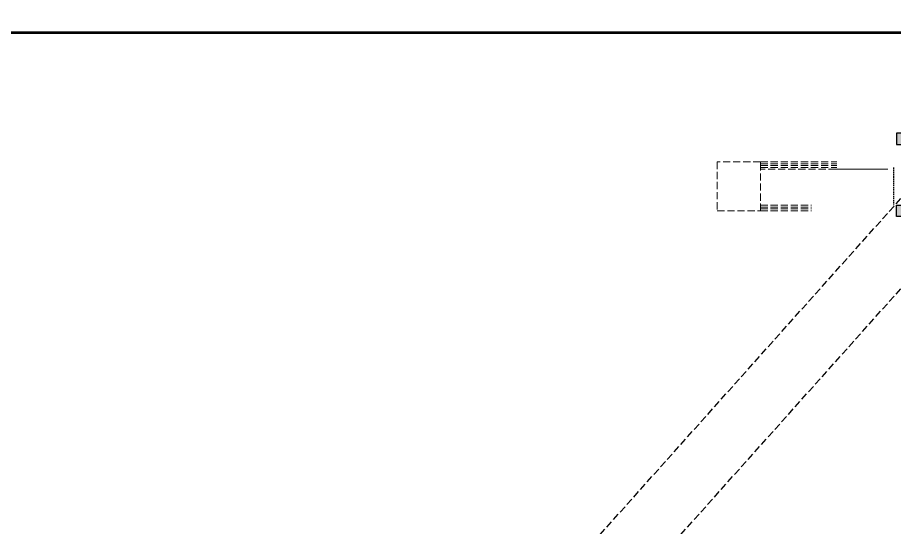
# Model space of a CAD drawing. Extents: x 2803505 to 5851001, y -1372902 to 24339.
# Drawn here: x 3666436 to 3696865, y -707421 to -689729 of the extents above; entities that cross this region are included whole.
import ezdxf
from ezdxf.xclip import XClip

# ---------------------------------------------------------------- set-up
doc = ezdxf.new("R2010")
doc.units = 0
doc.header["$LTSCALE"] = 1000
doc.header["$MEASUREMENT"] = 0
doc.header["$XCLIPFRAME"] = 2
for name, pattern in [('#P_--_20B1_001_t3$0$DASH', [0.35, 0.25, -0.1]), ('__DASH', [0.35, 0.25, -0.1]), ('DOTE', [2.4200000000000004, 2, -0.2, 0.02, -0.2]), ('HIDDEN', [0.375, 0.25, -0.125])]:
    doc.linetypes.add(name, pattern=pattern)
doc.layers.get('0').update_dxf_attribs({"linetype": 'CONTINUOUS'})
for name, color, linetype, lineweight in [('DOTE', 19, 'DOTE', 9), ('PUB_HATCH', 8, 'CONTINUOUS', 9), ('STAIR', 252, 'CONTINUOUS', 20), ('图框', 147, 'CONTINUOUS', 20), ('平面-看线', 252, 'CONTINUOUS', 15)]:
    doc.layers.add(name, color=color, linetype=linetype, lineweight=lineweight)
doc.layers.add('审核', color=1, linetype='CONTINUOUS')

# ---------------------------------------------------------------- blocks, each defined once
blk = doc.blocks.new('A$C110D7C8B')
h = blk.add_hatch()
h.set_pattern_fill('ANSI32', color=252, scale=7, angle=135)
h.set_pattern_definition([(180, (-705542.5179923946, -984740.2321152245), (-3.552713678800501e-15, -33.33750000000001), []), (180, (-705553.6304971946, -984729.1196104245), (-3.552713678800501e-15, -33.33750000000001), [])])
h.paths.add_polyline_path([(50, -1350.000000041677), (250.0000000000582, -1350.000000041677), (249.9999999999418, -50), (50, -50)])
at = {"color": 252}
for points in [[(0, 0), (300, 0), (300, -1400.000000041677), (0, -1400.000000041677)], [(50, -50), (250, -50), (250, -1350.000000041677), (50, -1350.000000041677)]]:
    blk.add_lwpolyline(points, close=True, dxfattribs=at)
blk = doc.blocks.new('A$C028C60F5')
at = {"color": 252}
blk.add_lwpolyline([(400.0000000717118, -1.851003617048264e-07), (0, 0), (-1.851003617048264e-07, -400.0000001632143), (399.9999998866115, -400.0000003483146)], close=True, dxfattribs=at)
at = {"layer": 'PUB_HATCH', "color": 252}
blk.add_solid([(-1.851003617048264e-07, -400.0000001632143), (399.9999998866115, -400.0000003483146), (0, 0), (400.0000000717118, -1.851003617048264e-07)], dxfattribs=at)
blk = doc.blocks.new('A$C18F32B8A')
at = {"color": 252, "const_width": 20}
for points in [[(7519.746154826425, -5500.243901853333), (7905.325032999623, -865.2724637767533), (10119.74645714677, -200.2097836569883)], [(7519.748090145295, -7600.249561245553), (7905.329351844615, -6030.524345523096), (10119.75077599176, -5700.209477294469)], [(7669.74645633559, -9700.245550757623), (8055.325040148746, -8130.523613388767), (9969.746456321096, -7800.20874516014)]]:
    blk.add_lwpolyline(points, dxfattribs=at)
at = {"layer": 'DOTE', "color": 252, "linetype": 'DOTE', "ltscale": 0.3}
for p, q in [((7569.550093442725, -7700.244544366142), (7569.550093442667, -10200.24554942362)), ((10069.74645357818, -7700.246329075075), (10069.74645357812, -10200.24555084261))]:
    blk.add_line(p, q, dxfattribs=at)
at = {"layer": 'DOTE', "linetype": 'DOTE', "ltscale": 0.3}
blk.add_line((8819.648726167448, -9800.245436708676), (8819.64872616739, -10205.08561670512), dxfattribs=at)
at = {"layer": 'STAIR', "color": 252, "linetype": '#P_--_20B1_001_t3$0$DASH'}
for p, q in [((1500, 0), (4152.000000014203, 1.047737896442413e-09)), ((1499.999999999884, -69.99999995273538), (4152.000000013737, -69.75341075321194)), ((1500.000000000116, -129.9999999527354), (4152.000000013388, -129.7534107532119)), ((1500.000000001164, -200), (4152.000000012922, -199.9999999989523)), ((4111.199999980512, -260.0000000090804), (1500.000000001164, -260.0000000224682)), ((1500, -1500.000000031665), (3267.999999990105, -1499.999999998952)), ((1499.999999999884, -1569.9999999844), (3267.999999989639, -1569.754457053379)), ((1500.000000000116, -1629.9999999844), (3267.999999989115, -1629.754457012867)), ((1500.000000001164, -1700.000000031665), (3267.999999989115, -1699.754457054427))]:
    blk.add_line(p, q, dxfattribs=at)
at = {"layer": 'STAIR', "color": 252}
for p, q in [((5920, -259.9999999997672), (4111.19999998057, -260.0000000090804)), ((8869.74283019395, -1700.246588996262), (7519.746456208813, -1700.246589469374))]:
    blk.add_line(p, q, dxfattribs=at)
at = {"layer": 'STAIR', "color": 246, "linetype": '#P_--_20B1_001_t3$0$DASH'}
blk.add_lwpolyline([(1500, 0), (0, 0), (0, -1700.000000028405), (1500, -1700.000000028405)], close=True, dxfattribs=at)
at = {"layer": 'STAIR', "color": 252}
blk.add_lwpolyline([(7519.746456187801, -1640.246589469374), (8929.755123912648, -1640.246588975191), (8929.755124753749, -4040.246135032154)], dxfattribs=at)
at = {"layer": '审核', "color": 252, "linetype": 'HIDDEN', "ltscale": 0.2}
blk.add_line((6119.755594726943, -200.1547837678809), (6119.682242507813, -1500.172692473629), dxfattribs=at)
at = {"layer": '平面-看线'}
for p, q in [((1500.000000001164, -200), (1500, 0)), ((1500.000000001164, -1700.000000031665), (1500, -1500.000000031665))]:
    blk.add_line(p, q, dxfattribs=at)
at = {"color": 252}
blk.add_blockref('A$C028C60F5', (6219.744254106772, 999.753149292781), dxfattribs=at)
at = {"color": 252, "xscale": -1}
for name, p in [('A$C110D7C8B', (7319.746456009045, -100.2399003441678)), ('A$C028C60F5', (6619.744458064088, -1500.248004525783))]:
    blk.add_blockref(name, p, dxfattribs=at)
blk = doc.blocks.new('A$C74D73064')
at = {"layer": 'DOTE', "color": 252}
for p, q in [((-47044.96489887079, 93136.92275867716), (-47044.96489887079, 8148.87607650971)), ((-41594.96489887079, 93136.92275867716), (-41594.96489887079, 8148.87607650971)), ((-36144.96489887056, 93136.92275867716), (-36144.96489887056, 8148.87607650971)), ((-30694.96489887033, 93136.92275867716), (-30694.96489887033, 8148.87607650971)), ((-25244.96489887033, 93136.92275867716), (-25244.96489887033, 8148.87607650971)), ((-19794.96489887009, 93136.92275867716), (-19794.96489887009, 8148.87607650971))]:
    blk.add_line(p, q, dxfattribs=at)

msp = doc.modelspace()

# ---------------------------------------------------------------- linework, layer by layer
at = {"color": 251, "linetype": '__DASH', "true_color": 0x636466}
for p, q in [((3680813.791574894, -714189.008873367), (3698136.422258352, -694834.9733796581)), ((3683613.79157377, -714189.0088733668), (3700936.422257229, -694834.9733796581))]:
    msp.add_line(p, q, dxfattribs=at)
at = {"layer": '图框', "const_width": 100}
msp.add_lwpolyline([(3713511.130734185, -747653.5751154518), (3713511.130734185, -690253.5751154518), (3632911.130734185, -690253.5751154518), (3632911.130734185, -747653.5751154518)], close=True, dxfattribs=at)

# ---------------------------------------------------------------- block references
at = {"color": 252}
msp.add_blockref('A$C18F32B8A', (3690716.675106264, -694734.7275687084), dxfattribs=at)
ref = msp.add_blockref('A$C74D73064', (3714796.193702539, -781511.266358979), dxfattribs=at)
XClip(ref).set_block_clipping_path([(-72082.59762963868, 50822.25773316459), (-18082.61076209729, 70322.2577319878)])

doc.saveas('drawing.dxf')
